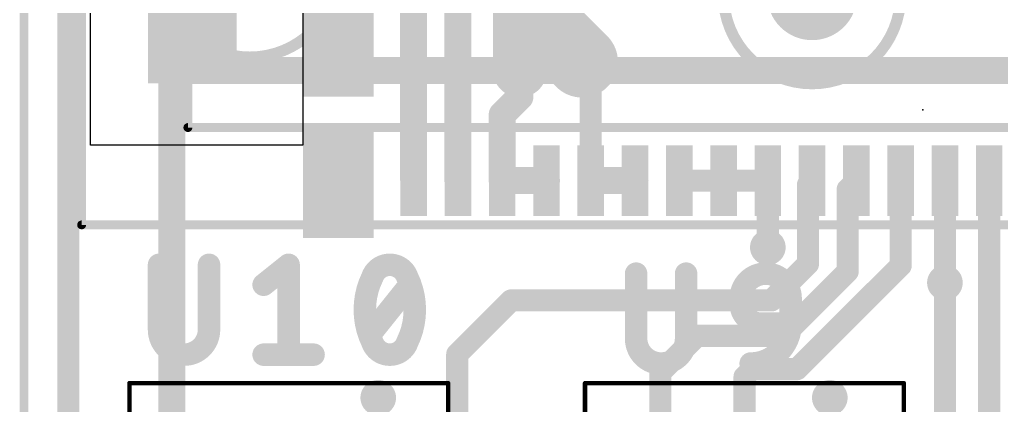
# Model space of a CAD drawing. Extents: x -4.1 to 63.7, y 1.1 to 51.7.
# Drawn here: x 2.65 to 13.74, y 30.01 to 34.37 of the extents above; entities that cross this region are included whole.
import ezdxf

# ---------------------------------------------------------------- set-up
doc = ezdxf.new("R2010")
doc.units = 0
for name, color, linetype in [('1', 12, 'CONTINUOUS'), ('15', 30, 'CONTINUOUS'), ('16', 132, 'CONTINUOUS'), ('18', 110, 'CONTINUOUS'), ('2', 41, 'CONTINUOUS'), ('20', 141, 'CONTINUOUS'), ('23', 53, 'CONTINUOUS'), ('25', 253, 'CONTINUOUS'), ('39', 12, 'CONTINUOUS'), ('41', 12, 'CONTINUOUS'), ('42', 132, 'CONTINUOUS'), ('51', 253, 'CONTINUOUS')]:
    doc.layers.add(name, color=color, linetype=linetype)

# ---------------------------------------------------------------- blocks, each defined once
blk = doc.blocks.new('PIE')
at = {"const_width": 0.5}
blk.add_lwpolyline([(0, -0.25, 1), (0, 0.25, 1), (0, -0.25)], format="xyb", dxfattribs=at)
blk = doc.blocks.new('RECT')
blk.add_solid([(-0.5, -0.5), (0.5, -0.5), (-0.5, 0.5), (0.5, 0.5)])
blk = doc.blocks.new('ROUNDV')
at = {"const_width": 0.5}
blk.add_lwpolyline([(0, -0.25, 1), (0, 0.25, 1), (0, -0.25)], format="xyb", dxfattribs=at)

msp = doc.modelspace()

# ---------------------------------------------------------------- linework, layer by layer
at = {"layer": '1'}
for p, q in [((5.85, 36.004), (5.85, 32.954)), ((3.45, 32.954), (3.45, 35.154)), ((5.85, 32.954), (3.45, 32.954))]:
    msp.add_line(p, q, dxfattribs=at)
for points, const_width in [([(7.1, 37.7107), (7.1, 32.554)], 0.3048), ([(7.6, 37.6), (7.6, 32.554)], 0.3048), ([(8.3, 35.8), (8.3, 33.8)], 0.6096), ([(8.3, 33.8), (8.3, 33.5)], 0.3048), ([(9.1, 33.8), (9.1, 32.554)], 0.25), ([(8.3, 33.5), (8.1, 33.3)], 0.3048), ([(8.1, 33.3), (8.1, 32.554)], 0.3048), ([(8.1, 32.554), (8.6, 32.554)], 0.3048), ([(9.1, 32.554), (9.6, 32.554)], 0.3048), ([(10.1, 32.554), (10.6, 32.554)], 0.25), ([(10.6, 32.554), (11.1, 32.554)], 0.25), ([(11.1, 32.554), (11.1, 31.8)], 0.25), ([(11.6, 32.554), (11.5532, 32.5072)], 0.25), ([(11.5532, 32.5072), (11.5532, 31.6123)], 0.25), ([(12.1, 32.554), (12.002, 32.456)], 0.25), ([(12.6, 32.554), (12.6, 31.5928)], 0.25), ([(13.1, 32.554), (13.1, 31.4)], 0.25), ([(13.6, 32.554), (13.6, 29.3)], 0.25), ([(12.002, 32.456), (12.002, 31.5279)], 0.25), ([(11.5532, 31.6123), (11.1409, 31.2)], 0.25), ([(12.6, 31.5928), (11.4303, 30.423)], 0.25), ([(12.002, 31.5279), (11.2741, 30.8)], 0.25), ([(8.2, 31.2), (7.592, 30.592)], 0.25), ([(11.1409, 31.2), (8.2, 31.2)], 0.25), ([(10.3, 30.8), (9.885, 30.385)], 0.25), ([(11.2741, 30.8), (10.3, 30.8)], 0.25), ([(7.592, 30.592), (7.592, 28.592)], 0.25), ([(9.885, 30.385), (9.885, 29.59)], 0.25), ([(10.923, 30.423), (10.837, 30.337)], 0.25), ([(11.4303, 30.423), (10.923, 30.423)], 0.25), ([(10.837, 30.337), (10.837, 29.3856)], 0.25), ([(6.7, 30.1), (6.7, 29.65)], 0.25), ([(11.8, 30.1), (11.8, 29.605)], 0.25)]:
    msp.add_lwpolyline(points, dxfattribs=dict(at, const_width=const_width))
for points, const_width in [([(8.1476, 33.8, 1), (8.4524, 33.8)], 0.3048), ([(8.3762, 33.8, 1), (8.2238, 33.8)], 0.1524), ([(9.1625, 33.8, 1), (9.0375, 33.8)], 0.125), ([(8.3539, 33.4461, 1), (8.2461, 33.5539)], 0.1524), ([(8.2238, 33.5, 1), (8.3762, 33.5)], 0.1524), ([(8.1762, 33.3, 1), (8.0238, 33.3)], 0.1524), ([(8.0461, 33.3539, 1), (8.1539, 33.2461)], 0.1524), ([(7.0238, 32.554, 1), (7.1762, 32.554)], 0.1524), ([(7.5238, 32.554, 1), (7.6762, 32.554)], 0.1524), ([(8.1, 32.6302, 1), (8.1, 32.4778)], 0.1524), ([(8.0238, 32.554, 1), (8.1762, 32.554)], 0.1524), ([(8.6, 32.4778, 1), (8.6, 32.6302)], 0.1524), ([(9.1, 32.6302, 1), (9.1, 32.4778)], 0.1524), ([(9.0375, 32.554, 1), (9.1625, 32.554)], 0.125), ([(9.6, 32.4778, 1), (9.6, 32.6302)], 0.1524), ([(10.1, 32.6165, 1), (10.1, 32.4915)], 0.125), ([(10.6, 32.6165, 1), (10.6, 32.4915)], 0.125), ([(10.6, 32.4915, 1), (10.6, 32.6165)], 0.125), ([(11.1625, 32.554, 1), (11.0375, 32.554)], 0.125), ([(11.1, 32.4915, 1), (11.1, 32.6165)], 0.125), ([(11.6157, 32.5072, 1), (11.4907, 32.5072)], 0.125), ([(11.509, 32.5514, 1), (11.5974, 32.463)], 0.125), ([(11.6442, 32.5098, 1), (11.5558, 32.5982)], 0.125), ([(12.1442, 32.5098, 1), (12.0558, 32.5982)], 0.125), ([(12.6625, 32.554, 1), (12.5375, 32.554)], 0.125), ([(13.1625, 32.554, 1), (13.0375, 32.554)], 0.125), ([(13.6625, 32.554, 1), (13.5375, 32.554)], 0.125), ([(12.0645, 32.456, 1), (11.9395, 32.456)], 0.125), ([(11.9578, 32.5002, 1), (12.0462, 32.4118)], 0.125), ([(11.0375, 31.8, 1), (11.1625, 31.8)], 0.125), ([(11.5974, 31.5681, 1), (11.509, 31.6565)], 0.125), ([(12.6442, 31.5486, 1), (12.5558, 31.6369)], 0.125), ([(11.4907, 31.6123, 1), (11.6157, 31.6123)], 0.125), ([(12.0462, 31.4837, 1), (11.9578, 31.5721)], 0.125), ([(12.5375, 31.5928, 1), (12.6625, 31.5928)], 0.125), ([(11.9395, 31.5279, 1), (12.0645, 31.5279)], 0.125), ([(13.0375, 31.4, 1), (13.1625, 31.4)], 0.125), ([(8.2, 31.2625, 1), (8.2, 31.1375)], 0.125), ([(8.2442, 31.1558, 1), (8.1558, 31.2442)], 0.125), ([(11.0967, 31.2442, 1), (11.1851, 31.1558)], 0.125), ([(11.1409, 31.1375, 1), (11.1409, 31.2625)], 0.125), ([(10.3, 30.8625, 1), (10.3, 30.7375)], 0.125), ([(10.3442, 30.7558, 1), (10.2558, 30.8442)], 0.125), ([(11.2299, 30.8442, 1), (11.3183, 30.7558)], 0.125), ([(11.2741, 30.7375, 1), (11.2741, 30.8625)], 0.125), ([(7.6545, 30.592, 1), (7.5295, 30.592)], 0.125), ([(7.5478, 30.6362, 1), (7.6362, 30.5478)], 0.125), ([(9.9475, 30.385, 1), (9.8225, 30.385)], 0.125), ([(9.8408, 30.4292, 1), (9.9292, 30.3408)], 0.125), ([(10.923, 30.4855, 1), (10.923, 30.3605)], 0.125), ([(10.9672, 30.3788, 1), (10.8788, 30.4672)], 0.125), ([(11.3861, 30.4672, 1), (11.4744, 30.3788)], 0.125), ([(11.4303, 30.3605, 1), (11.4303, 30.4855)], 0.125), ([(10.8995, 30.337, 1), (10.7745, 30.337)], 0.125), ([(10.7928, 30.3812, 1), (10.8812, 30.2928)], 0.125), ([(6.7625, 30.1, 1), (6.6375, 30.1)], 0.125), ([(11.8625, 30.1, 1), (11.7375, 30.1)], 0.125)]:
    msp.add_lwpolyline(points, format="xyb", dxfattribs=dict(at, const_width=const_width))
at = {"layer": '15', "const_width": 0.3048}
for points in [[(4.3678, 33.8), (30.1, 33.8)], [(4.3678, 13.1322), (4.3678, 33.8)]]:
    msp.add_lwpolyline(points, dxfattribs=at)
at = {"layer": '15', "const_width": 0.1524}
for points in [[(4.3678, 33.8762, 1), (4.3678, 33.7238)], [(4.444, 33.8, 1), (4.2916, 33.8)]]:
    msp.add_lwpolyline(points, format="xyb", dxfattribs=at)
at = {"layer": '16'}
for points, const_width in [([(8.4, 38.2), (8.4, 34.5)], 0.8128), ([(8.4, 34.5), (9, 33.9)], 0.8128), ([(9, 33.9), (9.1, 33.8)], 0.25), ([(13.1, 31.4), (13.1, 29.6)], 0.25)]:
    msp.add_lwpolyline(points, dxfattribs=dict(at, const_width=const_width))
for points, const_width in [([(8.5437, 34.6437, 1), (8.2563, 34.3563)], 0.4064), ([(8.1968, 34.5, 1), (8.6032, 34.5)], 0.4064), ([(8.8563, 33.7563, 1), (9.1437, 34.0437)], 0.4064), ([(9.0442, 33.9442, 1), (8.9558, 33.8558)], 0.125), ([(9.0558, 33.7558, 1), (9.1442, 33.8442)], 0.125), ([(13.1625, 31.4, 1), (13.0375, 31.4)], 0.125)]:
    msp.add_lwpolyline(points, format="xyb", dxfattribs=dict(at, const_width=const_width))
at = {"layer": '2', "const_width": 0.25}
msp.add_lwpolyline([(3.2, 15.4), (3.2, 36.9)], dxfattribs=at)
at = {"layer": '20', "const_width": 0.1}
msp.add_lwpolyline([(2.7, 39.3), (2.7, 2.2)], dxfattribs=at)
at = {"layer": '23'}
msp.add_point((12.85, 33.354), dxfattribs=at)
at = {"layer": '25', "const_width": 0.254}
for points in [[(4.2245, 31.603), (4.2245, 30.8692)], [(4.7889, 30.8692), (4.7889, 31.603)], [(5.4056, 31.3772), (5.6878, 31.603)], [(5.6878, 31.603), (5.6878, 30.587)], [(9.6125, 31.503), (9.6125, 30.7692)], [(10.1769, 30.7692), (10.1769, 31.503)], [(6.605, 30.8128), (7.0566, 31.3772)], [(10.7936, 31.1643), (10.7936, 31.2208)], [(11.358, 31.2208), (11.358, 30.9386)], [(11.358, 30.9386), (11.0193, 30.9386)], [(5.4056, 30.587), (5.97, 30.587)]]:
    msp.add_lwpolyline(points, dxfattribs=at)
at = {"layer": '25'}
for points, const_width in [([(4.288, 31.603, 1), (4.161, 31.603)], 0.127), ([(4.8524, 31.603, 1), (4.7254, 31.603)], 0.127), ([(5.7513, 31.603, 1), (5.6243, 31.603)], 0.127), ([(5.7274, 31.5534, 1), (5.6481, 31.6526)], 0.127), ([(6.8308, 31.603, 0.3205), (6.6332, 31.4619)], 0.254), ([(7.0283, 31.4619, 0.3205), (6.8308, 31.603)], 0.254), ([(6.8308, 31.6665, 1), (6.8308, 31.5395)], 0.127), ([(6.8308, 31.5395, 1), (6.8308, 31.6665)], 0.127), ([(9.676, 31.503, 1), (9.549, 31.503)], 0.127), ([(10.2404, 31.503, 1), (10.1134, 31.503)], 0.127), ([(11.358, 31.2208, 1), (10.7936, 31.2208)], 0.254), ([(5.3659, 31.4268, 1), (5.4452, 31.3276)], 0.127), ([(6.6332, 31.4619, 0.1139), (6.5486, 31.095)], 0.254), ([(6.5732, 31.4825, 1), (6.6933, 31.4413)], 0.127), ([(6.6903, 31.4341, 1), (6.5761, 31.4897)], 0.127), ([(7.113, 31.095, 0.1139), (7.0283, 31.4619)], 0.254), ([(7.0854, 31.4897, 1), (6.9713, 31.4341)], 0.127), ([(6.9683, 31.4413, 1), (7.0884, 31.4825)], 0.127), ([(7.1061, 31.3376, 1), (7.007, 31.4169)], 0.127), ([(10.8571, 31.2208, 1), (10.7301, 31.2208)], 0.127), ([(10.7936, 31.1643, 0.4142), (11.0193, 30.9386)], 0.254), ([(10.8571, 31.1643, 1), (10.7301, 31.1643)], 0.127), ([(10.7301, 31.2208, 1), (10.8571, 31.2208)], 0.127), ([(11.4215, 31.2208, 1), (11.2945, 31.2208)], 0.127), ([(11.2945, 31.2208, 1), (11.4215, 31.2208)], 0.127), ([(6.5486, 31.095, 0.1139), (6.6332, 30.7281)], 0.254), ([(6.6121, 31.095, 1), (6.4851, 31.095)], 0.127), ([(6.4851, 31.095, 1), (6.6121, 31.095)], 0.127), ([(7.0283, 30.7281, 0.1139), (7.113, 31.095)], 0.254), ([(7.1765, 31.095, 1), (7.0495, 31.095)], 0.127), ([(7.0495, 31.095, 1), (7.1765, 31.095)], 0.127), ([(10.7301, 31.1643, 1), (10.8571, 31.1643)], 0.127), ([(10.9064, 30.487, 0.4142), (11.358, 30.9386)], 0.254), ([(11.0193, 31.0021, 1), (11.0193, 30.8751)], 0.127), ([(11.0193, 30.8751, 1), (11.0193, 31.0021)], 0.127), ([(11.4215, 30.9386, 1), (11.2945, 30.9386)], 0.127), ([(11.358, 30.8751, 1), (11.358, 31.0021)], 0.127), ([(4.2245, 30.8692, 1), (4.7889, 30.8692)], 0.254), ([(4.288, 30.8692, 1), (4.161, 30.8692)], 0.127), ([(4.8524, 30.8692, 1), (4.7254, 30.8692)], 0.127), ([(11.2945, 30.9386, 1), (11.4215, 30.9386)], 0.127), ([(4.161, 30.8692, 1), (4.288, 30.8692)], 0.127), ([(4.7254, 30.8692, 1), (4.8524, 30.8692)], 0.127), ([(6.5554, 30.8524, 1), (6.6546, 30.7731)], 0.127), ([(6.6332, 30.7281, 0.3205), (6.8308, 30.587)], 0.254), ([(6.6933, 30.7487, 1), (6.5732, 30.7075)], 0.127), ([(6.8308, 30.587, 0.3205), (7.0283, 30.7281)], 0.254), ([(7.0884, 30.7075, 1), (6.9683, 30.7487)], 0.127), ([(9.6125, 30.7692, 1), (10.1769, 30.7692)], 0.254), ([(9.676, 30.7692, 1), (9.549, 30.7692)], 0.127), ([(9.549, 30.7692, 1), (9.676, 30.7692)], 0.127), ([(10.2404, 30.7692, 1), (10.1134, 30.7692)], 0.127), ([(10.1134, 30.7692, 1), (10.2404, 30.7692)], 0.127), ([(5.4056, 30.6505, 1), (5.4056, 30.5235)], 0.127), ([(5.97, 30.5235, 1), (5.97, 30.6505)], 0.127), ([(6.5761, 30.7003, 1), (6.6903, 30.7559)], 0.127), ([(6.8308, 30.6505, 1), (6.8308, 30.5235)], 0.127), ([(6.8308, 30.5235, 1), (6.8308, 30.6505)], 0.127), ([(6.9713, 30.7559, 1), (7.0854, 30.7003)], 0.127), ([(5.6243, 30.587, 1), (5.7513, 30.587)], 0.127), ([(10.9064, 30.5505, 1), (10.9064, 30.4235)], 0.127)]:
    msp.add_lwpolyline(points, format="xyb", dxfattribs=dict(at, const_width=const_width))
at = {"layer": '39', "const_width": 0.1}
for points in [[(3.35, 32.054), (3.35, 39.354)], [(22.35, 32.054), (3.35, 32.054)]]:
    msp.add_lwpolyline(points, dxfattribs=at)
at = {"layer": '39', "const_width": 0.05}
for points in [[(3.35, 32.079, 1), (3.35, 32.029)], [(3.325, 32.054, 1), (3.375, 32.054)]]:
    msp.add_lwpolyline(points, format="xyb", dxfattribs=at)
at = {"layer": '41', "const_width": 0.127}
msp.add_lwpolyline([(11.6, 33.65, 1), (11.6, 35.65, 1), (11.6, 33.65)], format="xyb", dxfattribs=at)
at = {"layer": '42', "const_width": 0.127}
msp.add_lwpolyline([(5.25, 33.95, 1), (5.25, 35.95, 1), (5.25, 33.95)], format="xyb", dxfattribs=at)
at = {"layer": '51'}
for points, const_width in [([(4.55, 36.654), (4.55, 33.154)], 0.1), ([(21.151, 33.154), (4.55, 33.154)], 0.1), ([(3.89, 27.615), (3.89, 30.265)], 0.05), ([(3.89, 30.265), (7.49, 30.265)], 0.05), ([(7.49, 30.265), (7.49, 27.615)], 0.05), ([(9.035, 27.615), (9.035, 30.265)], 0.05), ([(9.035, 30.265), (12.635, 30.265)], 0.05), ([(12.635, 30.265), (12.635, 27.615)], 0.05)]:
    msp.add_lwpolyline(points, dxfattribs=dict(at, const_width=const_width))
for points, const_width in [([(4.55, 33.179, 1), (4.55, 33.129)], 0.05), ([(4.525, 33.154, 1), (4.575, 33.154)], 0.05), ([(3.9025, 30.265, 1), (3.8775, 30.265)], 0.025), ([(3.89, 30.2775, 1), (3.89, 30.2525)], 0.025), ([(7.5025, 30.265, 1), (7.4775, 30.265)], 0.025), ([(7.49, 30.2525, 1), (7.49, 30.2775)], 0.025), ([(9.0475, 30.265, 1), (9.0225, 30.265)], 0.025), ([(9.035, 30.2775, 1), (9.035, 30.2525)], 0.025), ([(12.6475, 30.265, 1), (12.6225, 30.265)], 0.025), ([(12.635, 30.2525, 1), (12.635, 30.2775)], 0.025)]:
    msp.add_lwpolyline(points, format="xyb", dxfattribs=dict(at, const_width=const_width))

# ---------------------------------------------------------------- block references
at = {"layer": '1'}
for name, p, xscale, yscale in [('PIE', (11.6, 34.65), 1.016, 1.016), ('RECT', (8.6, 32.554), 0.3, 0.8), ('RECT', (9.1, 32.554), 0.3, 0.8), ('RECT', (9.6, 32.554), 0.3, 0.8), ('RECT', (10.1, 32.554), 0.3, 0.8), ('RECT', (10.6, 32.554), 0.3, 0.8), ('RECT', (11.1, 32.554), 0.3, 0.8), ('RECT', (11.6, 32.554), 0.3, 0.8), ('RECT', (12.1, 32.554), 0.3, 0.8), ('RECT', (12.6, 32.554), 0.3, 0.8), ('RECT', (13.1, 32.554), 0.3, 0.8), ('RECT', (13.6, 32.554), 0.3, 0.8)]:
    msp.add_blockref(name, p, dxfattribs=dict(at, xscale=xscale, yscale=yscale))
msp.add_blockref('RECT', (4.6, 34.154), dxfattribs=at)
at = {"layer": '1', "xscale": 0.3, "yscale": 0.8, "rotation": 180}
for p in [(7.1, 32.554), (7.6, 32.554), (8.1, 32.554)]:
    msp.add_blockref('RECT', p, dxfattribs=at)
at = {"layer": '18', "xscale": 0.4024, "yscale": 0.4024}
for p in [(9.1, 33.8), (9.1, 33.8), (11.1, 31.8), (11.1, 31.8), (13.1, 31.4), (13.1, 31.4), (6.7, 30.1), (6.7, 30.1), (11.8, 30.1), (11.8, 30.1)]:
    msp.add_blockref('ROUNDV', p, dxfattribs=at)
at = {"layer": '41', "xscale": 0.8, "yscale": 1.3, "rotation": 180}
for p in [(6.25, 34.154), (6.25, 32.554)]:
    msp.add_blockref('RECT', p, dxfattribs=at)

doc.saveas('drawing.dxf')
